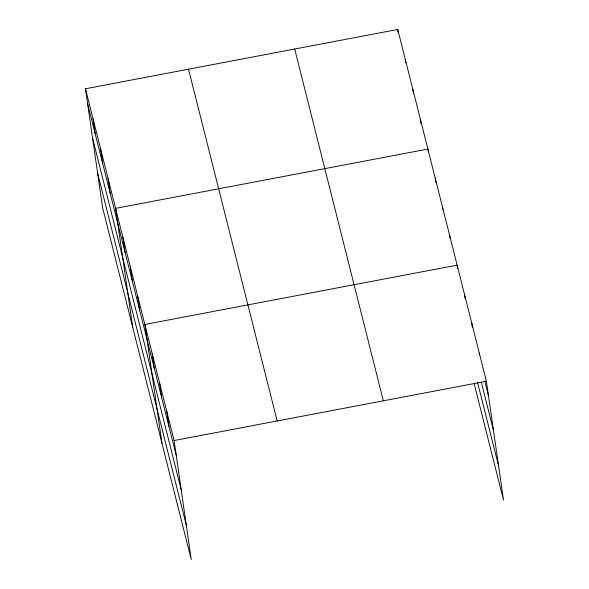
<?xml version="1.0" encoding="UTF-8"?>
<svg xmlns="http://www.w3.org/2000/svg" width="589" height="589" viewBox="0 0 589 589"><rect width="100%" height="100%" fill="white"/><g stroke="black" fill="none" stroke-linecap="round" stroke-linejoin="round"><path stroke-width="0.88" d="M85.464 88.77L174.108 440.55L191.256 559.55L102.611 207.77L85.464 88.77L397.744 29.45L486.389 381.23L503.536 500.23L474.285 384.146M174.108 440.55L486.389 381.23M484.776 381.216L488.546 396.169M481.301 382.136L493.494 430.507M477.539 382.342L498.589 465.892M294.691 49.027L383.336 400.8M188.517 69.193L277.161 420.973M87.614 103.708L176.266 455.488M92.561 138.047L181.213 489.827M97.664 173.431L186.308 525.211M479.203 353.083L479.461 354.843M471.767 323.184L472.4 327.58M464.449 294.161L465.082 298.557M457.646 268.658L457.138 265.138L144.857 324.458L162.004 443.465M449.819 236.123L450.077 237.875M442.508 207.1L442.891 209.736M435.197 178.077L435.831 182.472M428.262 151.69L427.879 149.054L115.599 208.373L132.753 327.374M420.347 119.155L420.98 123.55M412.808 89.256L413.441 93.644M405.276 59.349L405.784 62.868M397.744 29.45L398.245 32.962M166.797 411.527L168.947 426.465M159.486 382.504L161.636 397.442M152.168 353.481L154.325 368.419M137.539 295.442L139.696 310.381M130.228 266.419L132.385 281.358M122.917 237.396L125.067 252.335M108.067 178.474L110.217 193.413M100.528 148.575L102.685 163.514M92.996 118.669L95.146 133.607"/></g></svg>
